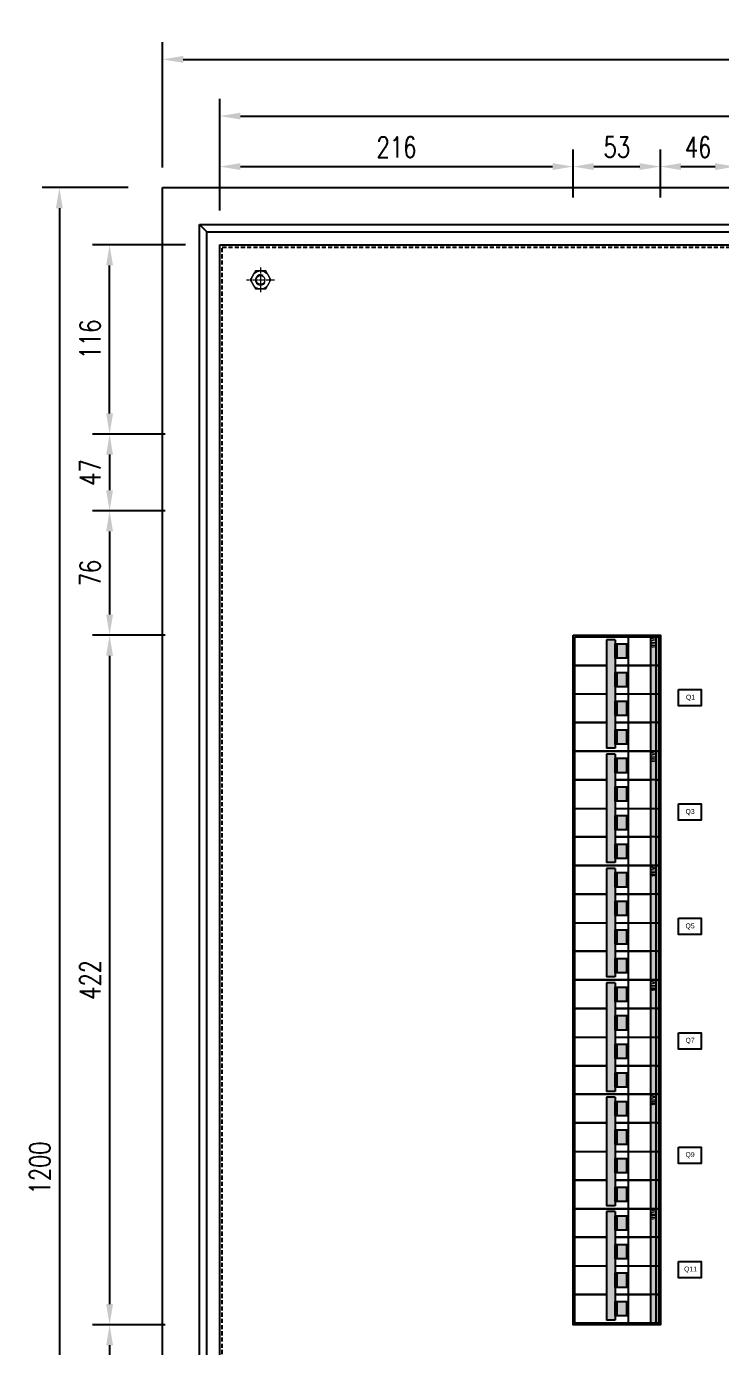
# Model space of a CAD drawing. Header units: millimetres. Extents: x 2153 to 5658, y -781 to 1156.
# Drawn here: x 4202 to 4627, y 348 to 1156 of the extents above; entities that cross this region are included whole.
import ezdxf

# ---------------------------------------------------------------- set-up
doc = ezdxf.new("R2010")
doc.units = ezdxf.units.MM
doc.linetypes.add('CENTER', pattern=[2, 1.25, -0.25, 0.25, -0.25])
doc.linetypes.add('HIDDEN', pattern=[9.525, 6.35, -3.175])
for name, color, linetype in [('40GENE-009-FRAME.TEXT2', 2, 'Continuous'), ('40GENE-102-DIMENSION', 40, 'Continuous'), ('40GENE-106-TEXT', 7, 'Continuous'), ('40GENE-107-SUB.TITLE', 4, 'Continuous'), ('47ELEC-102-PROYEC', 1, 'HIDDEN'), ('47ELEC-106-SIMB-F', 2, 'Continuous'), ('47ELEC-205-EQUIP', 5, 'Continuous')]:
    doc.layers.add(name, color=color, linetype=linetype)
doc.styles.add('ROMANS', font='romans.shx', dxfattribs={"width": 0.75})
doc.styles.get("Standard").update_dxf_attribs({"font": 'arial.ttf'})
doc.dimstyles.new('SNC-LAVALIN', dxfattribs={"dimscale": 0, "dimtxt": 2.5, "dimasz": 2.5, "dimexe": 1.5, "dimexo": 1, "dimgap": 1.25, "dimtad": 1, "dimdec": 0, "dimzin": 1, "dimdsep": 46, "dimtxsty": 'ROMANS', "dimcen": 0.09, "dimclrd": 256, "dimclre": 256, "dimclrt": 7, "dimadec": 0, "dimazin": 0, "dimtfac": 1, "dimtdec": 0, "dimtix": 1, "dimtmove": 2, "dimatfit": 3, "dimfxl": 1, "dimtfill": 1, "dimtolj": 1, "dimarcsym": 0})

# ---------------------------------------------------------------- blocks, each defined once
blk = doc.blocks.new('*D30')
at = {"layer": '40GENE-102-DIMENSION', "lineweight": -2, "transparency": 16777216}
for p, q in [((4285.05, 1069.56), (4285.05, 1146.24)), ((5085.05, 1069.56), (5085.05, 1146.24)), ((4297.65, 1135.74), (5072.45, 1135.74))]:
    blk.add_line(p, q, dxfattribs=at)
at = {"layer": '40GENE-102-DIMENSION', "transparency": 16777216}
for points in [[(4297.65, 1137.84), (4297.65, 1133.64), (4285.05, 1135.74)], [(5072.45, 1137.84), (5072.45, 1133.64), (5085.05, 1135.74)]]:
    blk.add_solid(points, dxfattribs=at)
at = {"layer": '40GENE-102-DIMENSION', "color": 0, "transparency": 16777216, "insert": (4685.05, 1147.64), "char_height": 12.6, "attachment_point": 5, "style": 'ROMANS', "bg_fill": 3, "box_fill_scale": 1.1, "bg_fill_color": 256, "bg_fill_true_color": 13158600, "bg_fill_transparency": 0}
blk.add_mtext('\\A1;800', dxfattribs=at)
blk = doc.blocks.new('*D31')
at = {"layer": '40GENE-102-DIMENSION', "lineweight": -2, "transparency": 16777216}
for p, q in [((4320.05, 1043.26), (4320.05, 1111.53)), ((5050.05, 1043.26), (5050.05, 1111.53)), ((4332.65, 1101.03), (5037.45, 1101.03))]:
    blk.add_line(p, q, dxfattribs=at)
at = {"layer": '40GENE-102-DIMENSION', "transparency": 16777216}
for points in [[(4332.65, 1103.13), (4332.65, 1098.93), (4320.05, 1101.03)], [(5037.45, 1103.13), (5037.45, 1098.93), (5050.05, 1101.03)]]:
    blk.add_solid(points, dxfattribs=at)
at = {"layer": '40GENE-102-DIMENSION', "color": 0, "transparency": 16777216, "insert": (4685.05, 1112.93), "char_height": 12.6, "attachment_point": 5, "style": 'ROMANS', "bg_fill": 3, "box_fill_scale": 1.1, "bg_fill_color": 256, "bg_fill_true_color": 13158600, "bg_fill_transparency": 0}
blk.add_mtext('\\A1;730', dxfattribs=at)
blk = doc.blocks.new('*D32')
at = {"layer": '40GENE-102-DIMENSION', "lineweight": -2, "transparency": 16777216}
for p, q in [((4320.05, 1043.26), (4320.05, 1080.61)), ((4536.46, 1051.26), (4536.46, 1080.61)), ((4332.65, 1070.11), (4523.86, 1070.11))]:
    blk.add_line(p, q, dxfattribs=at)
at = {"layer": '40GENE-102-DIMENSION', "transparency": 16777216}
for points in [[(4332.65, 1072.21), (4332.65, 1068.01), (4320.05, 1070.11)], [(4523.86, 1072.21), (4523.86, 1068.01), (4536.46, 1070.11)]]:
    blk.add_solid(points, dxfattribs=at)
at = {"layer": '40GENE-102-DIMENSION', "color": 0, "transparency": 16777216, "insert": (4428.25, 1082.01), "char_height": 12.6, "attachment_point": 5, "style": 'ROMANS', "bg_fill": 3, "box_fill_scale": 1.1, "bg_fill_color": 256, "bg_fill_true_color": 13158600, "bg_fill_transparency": 0}
blk.add_mtext('\\A1;216', dxfattribs=at)
blk = doc.blocks.new('*D35')
at = {"layer": '40GENE-102-DIMENSION', "lineweight": -2, "transparency": 16777216}
for p, q in [((4264.05, 1057.26), (4211.31, 1057.26)), ((4221.81, 1044.66), (4221.81, -130.14)), ((4264.05, -142.74), (4211.31, -142.74))]:
    blk.add_line(p, q, dxfattribs=at)
at = {"layer": '40GENE-102-DIMENSION', "transparency": 16777216}
for points in [[(4219.71, 1044.66), (4223.91, 1044.66), (4221.81, 1057.26)], [(4219.71, -130.14), (4223.91, -130.14), (4221.81, -142.74)]]:
    blk.add_solid(points, dxfattribs=at)
at = {"layer": '40GENE-102-DIMENSION', "color": 0, "transparency": 16777216, "insert": (4209.91, 457.26), "char_height": 12.6, "attachment_point": 5, "rotation": 90, "style": 'ROMANS', "bg_fill": 3, "box_fill_scale": 1.1, "bg_fill_color": 256, "bg_fill_true_color": 13158600, "bg_fill_transparency": 0}
blk.add_mtext('\\A1;1200', dxfattribs=at)
blk = doc.blocks.new('*D36')
at = {"layer": '40GENE-102-DIMENSION', "lineweight": -2, "transparency": 16777216}
for p, q in [((4299.05, 1022.26), (4242.08, 1022.26)), ((4252.58, 919.02), (4252.58, 1009.66)), ((4286.55, 906.42), (4242.08, 906.42))]:
    blk.add_line(p, q, dxfattribs=at)
at = {"layer": '40GENE-102-DIMENSION', "transparency": 16777216}
for points in [[(4250.48, 1009.66), (4254.68, 1009.66), (4252.58, 1022.26)], [(4250.48, 919.02), (4254.68, 919.02), (4252.58, 906.42)]]:
    blk.add_solid(points, dxfattribs=at)
at = {"layer": '40GENE-102-DIMENSION', "color": 0, "transparency": 16777216, "insert": (4240.68, 964.34), "char_height": 12.6, "attachment_point": 5, "rotation": 90, "style": 'ROMANS', "bg_fill": 3, "box_fill_scale": 1.1, "bg_fill_color": 256, "bg_fill_true_color": 13158600, "bg_fill_transparency": 0}
blk.add_mtext('\\A1;116', dxfattribs=at)
blk = doc.blocks.new('*D37')
at = {"layer": '40GENE-102-DIMENSION', "lineweight": -2, "transparency": 16777216}
for p, q in [((4286.55, 906.42), (4242.08, 906.42)), ((4252.58, 893.82), (4252.58, 872.02)), ((4286.55, 859.42), (4242.08, 859.42))]:
    blk.add_line(p, q, dxfattribs=at)
at = {"layer": '40GENE-102-DIMENSION', "transparency": 16777216}
for points in [[(4250.48, 893.82), (4254.68, 893.82), (4252.58, 906.42)], [(4250.48, 872.02), (4254.68, 872.02), (4252.58, 859.42)]]:
    blk.add_solid(points, dxfattribs=at)
at = {"layer": '40GENE-102-DIMENSION', "color": 0, "transparency": 16777216, "insert": (4240.68, 882.92), "char_height": 12.6, "attachment_point": 5, "rotation": 90, "style": 'ROMANS', "bg_fill": 3, "box_fill_scale": 1.1, "bg_fill_color": 256, "bg_fill_true_color": 13158600, "bg_fill_transparency": 0}
blk.add_mtext('\\A1;47', dxfattribs=at)
blk = doc.blocks.new('*D38')
at = {"layer": '40GENE-102-DIMENSION', "lineweight": -2, "transparency": 16777216}
for p, q in [((4286.55, 859.42), (4242.08, 859.42)), ((4252.58, 846.82), (4252.58, 795.93)), ((4286.55, 783.33), (4242.08, 783.33))]:
    blk.add_line(p, q, dxfattribs=at)
at = {"layer": '40GENE-102-DIMENSION', "transparency": 16777216}
for points in [[(4250.48, 846.82), (4254.68, 846.82), (4252.58, 859.42)], [(4250.48, 795.93), (4254.68, 795.93), (4252.58, 783.33)]]:
    blk.add_solid(points, dxfattribs=at)
at = {"layer": '40GENE-102-DIMENSION', "color": 0, "transparency": 16777216, "insert": (4240.68, 821.37), "char_height": 12.6, "attachment_point": 5, "rotation": 90, "style": 'ROMANS', "bg_fill": 3, "box_fill_scale": 1.1, "bg_fill_color": 256, "bg_fill_true_color": 13158600, "bg_fill_transparency": 0}
blk.add_mtext('\\A1;76', dxfattribs=at)
blk = doc.blocks.new('*D39')
at = {"layer": '40GENE-102-DIMENSION', "lineweight": -2, "transparency": 16777216}
for p, q in [((4286.55, 783.33), (4242.08, 783.33)), ((4252.58, 770.73), (4252.58, 373.93)), ((4286.55, 361.33), (4242.08, 361.33))]:
    blk.add_line(p, q, dxfattribs=at)
at = {"layer": '40GENE-102-DIMENSION', "transparency": 16777216}
for points in [[(4250.48, 770.73), (4254.68, 770.73), (4252.58, 783.33)], [(4250.48, 373.93), (4254.68, 373.93), (4252.58, 361.33)]]:
    blk.add_solid(points, dxfattribs=at)
at = {"layer": '40GENE-102-DIMENSION', "color": 0, "transparency": 16777216, "insert": (4240.68, 572.33), "char_height": 12.6, "attachment_point": 5, "rotation": 90, "style": 'ROMANS', "bg_fill": 3, "box_fill_scale": 1.1, "bg_fill_color": 256, "bg_fill_true_color": 13158600, "bg_fill_transparency": 0}
blk.add_mtext('\\A1;422', dxfattribs=at)
blk = doc.blocks.new('*D40')
at = {"layer": '40GENE-102-DIMENSION', "lineweight": -2, "transparency": 16777216}
for p, q in [((4286.55, 361.33), (4242.08, 361.33)), ((4252.58, 348.73), (4252.58, -107.64)), ((4286.55, -120.24), (4242.08, -120.24))]:
    blk.add_line(p, q, dxfattribs=at)
at = {"layer": '40GENE-102-DIMENSION', "transparency": 16777216}
for points in [[(4250.48, 348.73), (4254.68, 348.73), (4252.58, 361.33)], [(4250.48, -107.64), (4254.68, -107.64), (4252.58, -120.24)]]:
    blk.add_solid(points, dxfattribs=at)
at = {"layer": '40GENE-102-DIMENSION', "color": 0, "transparency": 16777216, "insert": (4240.68, 120.54), "char_height": 12.6, "attachment_point": 5, "rotation": 90, "style": 'ROMANS', "bg_fill": 3, "box_fill_scale": 1.1, "bg_fill_color": 256, "bg_fill_true_color": 13158600, "bg_fill_transparency": 0}
blk.add_mtext('\\A1;482', dxfattribs=at)
blk = doc.blocks.new('nut 1-4')
at = {"color": 7, "linetype": 'CENTER', "lineweight": 5}
for p, q in [((-8.66, 0), (8.66, 0)), ((0, 7.5), (0, -7.5))]:
    blk.add_line(p, q, dxfattribs=at)
at = {"color": 7, "lineweight": 5}
blk.add_lwpolyline([(-3.18, 5.5), (-6.35, 0), (-3.18, -5.5), (3.18, -5.5), (6.35, 0), (3.18, 5.5)], close=True, dxfattribs=at)
for radius in [5.5, 2.68]:
    blk.add_circle((0, 0), radius, dxfattribs=at)
blk.add_arc((0, 0), 3.18, 60.61006, 330.61006, dxfattribs=at)
blk = doc.blocks.new('*D70')
at = {"layer": '40GENE-102-DIMENSION', "lineweight": -2, "transparency": 16777216}
for p, q in [((4536.46, 1051.26), (4536.46, 1080.61)), ((4589.82, 1051.26), (4589.82, 1080.61)), ((4549.06, 1070.11), (4577.22, 1070.11))]:
    blk.add_line(p, q, dxfattribs=at)
at = {"layer": '40GENE-102-DIMENSION', "transparency": 16777216}
for points in [[(4549.06, 1072.21), (4549.06, 1068.01), (4536.46, 1070.11)], [(4577.22, 1072.21), (4577.22, 1068.01), (4589.82, 1070.11)]]:
    blk.add_solid(points, dxfattribs=at)
at = {"layer": '40GENE-102-DIMENSION', "color": 0, "transparency": 16777216, "insert": (4563.14, 1082.01), "char_height": 12.6, "attachment_point": 5, "style": 'ROMANS', "bg_fill": 3, "box_fill_scale": 1.1, "bg_fill_color": 256, "bg_fill_true_color": 13158600, "bg_fill_transparency": 0}
blk.add_mtext('\\A1;53', dxfattribs=at)
blk = doc.blocks.new('*D71')
at = {"layer": '40GENE-102-DIMENSION', "lineweight": -2, "transparency": 16777216}
for p, q in [((4589.82, 1051.26), (4589.82, 1080.61)), ((4635.93, 1051.71), (4635.93, 1080.61)), ((4602.42, 1070.11), (4623.33, 1070.11))]:
    blk.add_line(p, q, dxfattribs=at)
at = {"layer": '40GENE-102-DIMENSION', "transparency": 16777216}
for points in [[(4602.42, 1072.21), (4602.42, 1068.01), (4589.82, 1070.11)], [(4623.33, 1072.21), (4623.33, 1068.01), (4635.93, 1070.11)]]:
    blk.add_solid(points, dxfattribs=at)
at = {"layer": '40GENE-102-DIMENSION', "color": 0, "transparency": 16777216, "insert": (4612.88, 1082.01), "char_height": 12.6, "attachment_point": 5, "style": 'ROMANS', "bg_fill": 3, "box_fill_scale": 1.1, "bg_fill_color": 256, "bg_fill_true_color": 13158600, "bg_fill_transparency": 0}
blk.add_mtext('\\A1;46', dxfattribs=at)
blk = doc.blocks.new('ABB')
at = {"layer": '40GENE-106-TEXT'}
h = blk.add_hatch(color=255, dxfattribs=at)
h.paths.add_polyline_path([(3, 2.1), (2.4, 4), (1.9, 4), (1.9, 2.1)])
h.paths.add_polyline_path([(3, 1.9), (1.9, 1.9), (1.9, 0.9), (2.3, 0.9), (2.5, 0), (3.6, 0)])
h.paths.add_polyline_path([(1.7, 1.9), (0.6, 1.9), (0, 0), (1.1, 0), (1.3, 0.9), (1.7, 0.9)])
h.paths.add_polyline_path([(1.7, 4), (1.2, 4), (0.6, 2.1), (1.7, 2.1)])
h.paths.add_polyline_path([(5.1, 4), (4, 4), (4, 2.1), (5.1, 2.1)])
edge = h.paths.add_edge_path()
edge.add_line((5.3, 2.1), (6.3, 2.1))
edge.add_ellipse((5.6, 1.2), major_axis=(0.82, 0.82), ratio=1, start_angle=9.2491, end_angle=28.6784)
edge.add_ellipse((5.6, 3.1), major_axis=(-0.631, 0.631), ratio=1, start_angle=155.2348, end_angle=313.9359)
edge.add_line((5.6, 4), (5.3, 4))
edge.add_line((5.3, 4), (5.3, 2.1))
edge = h.paths.add_edge_path()
edge.add_line((5.3, 0), (5.6, 0))
edge.add_ellipse((5.6, 1.2), major_axis=(-0.82, 0.82), ratio=1, start_angle=136.6801, end_angle=264.7229)
edge.add_line((6.5, 1.9), (5.3, 1.9))
edge.add_line((5.3, 1.9), (5.3, 0))
h.paths.add_polyline_path([(5.1, 1.9), (4, 1.9), (4, 0), (5.1, 0)])
h.paths.add_polyline_path([(8.1, 4), (7, 4), (7, 2.1), (8.1, 2.1)])
edge = h.paths.add_edge_path()
edge.add_line((8.3, 2.1), (9.2, 2.1))
edge.add_ellipse((8.6, 1.2), major_axis=(0.82, 0.82), ratio=1, start_angle=9.2491, end_angle=28.6784)
edge.add_ellipse((8.6, 3.1), major_axis=(-0.631, 0.631), ratio=1, start_angle=155.2348, end_angle=313.9359)
edge.add_line((8.6, 4), (8.3, 4))
edge.add_line((8.3, 4), (8.3, 2.1))
h.paths.add_polyline_path([(7, 0), (8.1, 0), (8.1, 1.9), (7, 1.9)])
edge = h.paths.add_edge_path()
edge.add_line((8.3, 0), (8.6, 0))
edge.add_ellipse((8.6, 1.2), major_axis=(-0.82, 0.82), ratio=1, start_angle=136.6801, end_angle=264.7229)
edge.add_line((9.5, 1.9), (8.3, 1.9))
edge.add_line((8.3, 1.9), (8.3, 0))

msp = doc.modelspace()

# ---------------------------------------------------------------- hatches: boundary and pattern name
at = {"layer": '47ELEC-106-SIMB-F'}
h = msp.add_hatch(color=7, dxfattribs=at)
h.dxf.hatch_style = 1
h.paths.add_polyline_path([(4569.11, 769.17), (4569.11, 777.99), (4563.24, 777.99), (4563.24, 769.17)])
h.paths.add_polyline_path([(4569.11, 751.67), (4569.11, 760.49), (4563.24, 760.49), (4563.24, 751.67)])
h.paths.add_polyline_path([(4569.11, 734.17), (4569.11, 742.99), (4563.24, 742.99), (4563.24, 734.17)])
h.paths.add_polyline_path([(4569.11, 716.67), (4569.11, 725.49), (4563.24, 725.49), (4563.24, 716.67)])
h.paths.add_polyline_path([(4562.2, 714.12), (4562.2, 747.33), (4556.75, 747.33), (4556.75, 714.12)])
h.paths.add_polyline_path([(4562.2, 747.33), (4562.2, 780.53), (4556.75, 780.53), (4556.75, 747.33)])
h = msp.add_hatch(color=12, dxfattribs=at)
h.dxf.hatch_style = 1
h.paths.add_polyline_path([(4587.32, 782.33), (4583.9, 782.33), (4583.9, 764.83), (4587.32, 764.83)])
h = msp.add_hatch(color=12, dxfattribs=at)
h.dxf.hatch_style = 1
h.paths.add_polyline_path([(4587.32, 764.83), (4583.9, 764.83), (4583.9, 747.33), (4587.32, 747.33)])
h = msp.add_hatch(color=12, dxfattribs=at)
h.dxf.hatch_style = 1
h.paths.add_polyline_path([(4587.32, 747.33), (4583.9, 747.33), (4583.9, 729.83), (4587.32, 729.83)])
h = msp.add_hatch(color=12, dxfattribs=at)
h.dxf.hatch_style = 1
h.paths.add_polyline_path([(4587.32, 729.83), (4583.9, 729.83), (4583.9, 712.33), (4587.32, 712.33)])
h = msp.add_hatch(color=12, dxfattribs=at)
h.dxf.hatch_style = 1
h.paths.add_polyline_path([(4587.32, 712.33), (4583.9, 712.33), (4583.9, 694.83), (4587.32, 694.83)])
h = msp.add_hatch(color=7, dxfattribs=at)
h.dxf.hatch_style = 1
h.paths.add_polyline_path([(4569.11, 699.17), (4569.11, 707.99), (4563.24, 707.99), (4563.24, 699.17)])
h.paths.add_polyline_path([(4569.11, 681.67), (4569.11, 690.49), (4563.24, 690.49), (4563.24, 681.67)])
h.paths.add_polyline_path([(4569.11, 664.17), (4569.11, 672.99), (4563.24, 672.99), (4563.24, 664.17)])
h.paths.add_polyline_path([(4569.11, 646.67), (4569.11, 655.49), (4563.24, 655.49), (4563.24, 646.67)])
h.paths.add_polyline_path([(4562.2, 644.12), (4562.2, 677.33), (4556.75, 677.33), (4556.75, 644.12)])
h.paths.add_polyline_path([(4562.2, 677.33), (4562.2, 710.53), (4556.75, 710.53), (4556.75, 677.33)])
h = msp.add_hatch(color=12, dxfattribs=at)
h.dxf.hatch_style = 1
h.paths.add_polyline_path([(4587.32, 694.83), (4583.9, 694.83), (4583.9, 677.33), (4587.32, 677.33)])
h = msp.add_hatch(color=12, dxfattribs=at)
h.dxf.hatch_style = 1
h.paths.add_polyline_path([(4587.32, 677.33), (4583.9, 677.33), (4583.9, 659.83), (4587.32, 659.83)])
h = msp.add_hatch(color=12, dxfattribs=at)
h.dxf.hatch_style = 1
h.paths.add_polyline_path([(4587.32, 659.83), (4583.9, 659.83), (4583.9, 642.33), (4587.32, 642.33)])
h = msp.add_hatch(color=7, dxfattribs=at)
h.dxf.hatch_style = 1
h.paths.add_polyline_path([(4569.11, 629.17), (4569.11, 637.99), (4563.24, 637.99), (4563.24, 629.17)])
h.paths.add_polyline_path([(4569.11, 611.67), (4569.11, 620.49), (4563.24, 620.49), (4563.24, 611.67)])
h.paths.add_polyline_path([(4569.11, 594.17), (4569.11, 602.99), (4563.24, 602.99), (4563.24, 594.17)])
h.paths.add_polyline_path([(4569.11, 576.67), (4569.11, 585.49), (4563.24, 585.49), (4563.24, 576.67)])
h.paths.add_polyline_path([(4562.2, 574.12), (4562.2, 607.33), (4556.75, 607.33), (4556.75, 574.12)])
h.paths.add_polyline_path([(4562.2, 607.33), (4562.2, 640.53), (4556.75, 640.53), (4556.75, 607.33)])
h = msp.add_hatch(color=12, dxfattribs=at)
h.dxf.hatch_style = 1
h.paths.add_polyline_path([(4587.32, 642.33), (4583.9, 642.33), (4583.9, 624.83), (4587.32, 624.83)])
h = msp.add_hatch(color=12, dxfattribs=at)
h.dxf.hatch_style = 1
h.paths.add_polyline_path([(4587.32, 624.83), (4583.9, 624.83), (4583.9, 607.33), (4587.32, 607.33)])
h = msp.add_hatch(color=12, dxfattribs=at)
h.dxf.hatch_style = 1
h.paths.add_polyline_path([(4587.32, 607.33), (4583.9, 607.33), (4583.9, 589.83), (4587.32, 589.83)])
h = msp.add_hatch(color=12, dxfattribs=at)
h.dxf.hatch_style = 1
h.paths.add_polyline_path([(4587.32, 589.83), (4583.9, 589.83), (4583.9, 572.33), (4587.32, 572.33)])
h = msp.add_hatch(color=7, dxfattribs=at)
h.dxf.hatch_style = 1
h.paths.add_polyline_path([(4569.11, 559.17), (4569.11, 567.99), (4563.24, 567.99), (4563.24, 559.17)])
h.paths.add_polyline_path([(4569.11, 541.67), (4569.11, 550.49), (4563.24, 550.49), (4563.24, 541.67)])
h.paths.add_polyline_path([(4569.11, 524.17), (4569.11, 532.99), (4563.24, 532.99), (4563.24, 524.17)])
h.paths.add_polyline_path([(4569.11, 506.67), (4569.11, 515.49), (4563.24, 515.49), (4563.24, 506.67)])
h.paths.add_polyline_path([(4562.2, 504.12), (4562.2, 537.33), (4556.75, 537.33), (4556.75, 504.12)])
h.paths.add_polyline_path([(4562.2, 537.33), (4562.2, 570.53), (4556.75, 570.53), (4556.75, 537.33)])
h = msp.add_hatch(color=12, dxfattribs=at)
h.dxf.hatch_style = 1
h.paths.add_polyline_path([(4587.32, 572.33), (4583.9, 572.33), (4583.9, 554.83), (4587.32, 554.83)])
h = msp.add_hatch(color=12, dxfattribs=at)
h.dxf.hatch_style = 1
h.paths.add_polyline_path([(4587.32, 554.83), (4583.9, 554.83), (4583.9, 537.33), (4587.32, 537.33)])
h = msp.add_hatch(color=12, dxfattribs=at)
h.dxf.hatch_style = 1
h.paths.add_polyline_path([(4587.32, 537.33), (4583.9, 537.33), (4583.9, 519.83), (4587.32, 519.83)])
h = msp.add_hatch(color=12, dxfattribs=at)
h.dxf.hatch_style = 1
h.paths.add_polyline_path([(4587.32, 519.83), (4583.9, 519.83), (4583.9, 502.33), (4587.32, 502.33)])
h = msp.add_hatch(color=12, dxfattribs=at)
h.dxf.hatch_style = 1
h.paths.add_polyline_path([(4587.32, 502.33), (4583.9, 502.33), (4583.9, 484.83), (4587.32, 484.83)])
h = msp.add_hatch(color=7, dxfattribs=at)
h.dxf.hatch_style = 1
h.paths.add_polyline_path([(4569.11, 489.17), (4569.11, 497.99), (4563.24, 497.99), (4563.24, 489.17)])
h.paths.add_polyline_path([(4569.11, 471.67), (4569.11, 480.49), (4563.24, 480.49), (4563.24, 471.67)])
h.paths.add_polyline_path([(4569.11, 454.17), (4569.11, 462.99), (4563.24, 462.99), (4563.24, 454.17)])
h.paths.add_polyline_path([(4569.11, 436.67), (4569.11, 445.49), (4563.24, 445.49), (4563.24, 436.67)])
h.paths.add_polyline_path([(4562.2, 434.12), (4562.2, 467.33), (4556.75, 467.33), (4556.75, 434.12)])
h.paths.add_polyline_path([(4562.2, 467.33), (4562.2, 500.53), (4556.75, 500.53), (4556.75, 467.33)])
h = msp.add_hatch(color=12, dxfattribs=at)
h.dxf.hatch_style = 1
h.paths.add_polyline_path([(4587.32, 484.83), (4583.9, 484.83), (4583.9, 467.33), (4587.32, 467.33)])
h = msp.add_hatch(color=12, dxfattribs=at)
h.dxf.hatch_style = 1
h.paths.add_polyline_path([(4587.32, 467.33), (4583.9, 467.33), (4583.9, 449.83), (4587.32, 449.83)])
h = msp.add_hatch(color=12, dxfattribs=at)
h.dxf.hatch_style = 1
h.paths.add_polyline_path([(4587.32, 449.83), (4583.9, 449.83), (4583.9, 432.33), (4587.32, 432.33)])
h = msp.add_hatch(color=7, dxfattribs=at)
h.dxf.hatch_style = 1
h.paths.add_polyline_path([(4569.11, 419.17), (4569.11, 427.99), (4563.24, 427.99), (4563.24, 419.17)])
h.paths.add_polyline_path([(4569.11, 401.67), (4569.11, 410.49), (4563.24, 410.49), (4563.24, 401.67)])
h.paths.add_polyline_path([(4569.11, 384.17), (4569.11, 392.99), (4563.24, 392.99), (4563.24, 384.17)])
h.paths.add_polyline_path([(4569.11, 366.67), (4569.11, 375.49), (4563.24, 375.49), (4563.24, 366.67)])
h.paths.add_polyline_path([(4562.2, 364.12), (4562.2, 397.33), (4556.75, 397.33), (4556.75, 364.12)])
h.paths.add_polyline_path([(4562.2, 397.33), (4562.2, 430.53), (4556.75, 430.53), (4556.75, 397.33)])
h = msp.add_hatch(color=12, dxfattribs=at)
h.dxf.hatch_style = 1
h.paths.add_polyline_path([(4587.32, 432.33), (4583.9, 432.33), (4583.9, 414.83), (4587.32, 414.83)])
h = msp.add_hatch(color=12, dxfattribs=at)
h.dxf.hatch_style = 1
h.paths.add_polyline_path([(4587.32, 414.83), (4583.9, 414.83), (4583.9, 397.33), (4587.32, 397.33)])
h = msp.add_hatch(color=12, dxfattribs=at)
h.dxf.hatch_style = 1
h.paths.add_polyline_path([(4587.32, 397.33), (4583.9, 397.33), (4583.9, 379.83), (4587.32, 379.83)])
h = msp.add_hatch(color=12, dxfattribs=at)
h.dxf.hatch_style = 1
h.paths.add_polyline_path([(4587.32, 379.83), (4583.9, 379.83), (4583.9, 362.33), (4587.32, 362.33)])

# ---------------------------------------------------------------- linework, layer by layer
at = {"color": 3}
msp.add_line((4589.82, 362.33), (4536.46, 362.33), dxfattribs=at)
at = {"layer": '47ELEC-102-PROYEC', "linetype": 'Continuous', "ltscale": 3}
msp.add_lwpolyline([(4536.46, 783.33), (4589.82, 783.33), (4589.82, 361.33), (4536.46, 361.33)], close=True, dxfattribs=at)
at = {"layer": '47ELEC-106-SIMB-F', "color": 7}
for p, q in [((4537.46, 764.83), (4537.46, 782.33)), ((4562.2, 780.53), (4556.75, 780.53)), ((4556.75, 780.53), (4556.75, 714.12)), ((4562.2, 780.53), (4562.2, 714.12)), ((4563.24, 777.99), (4563.24, 769.17)), ((4569.11, 777.99), (4569.11, 769.17)), ((4570.14, 782.33), (4570.14, 764.83)), ((4588.82, 764.83), (4588.82, 782.33)), ((4556.75, 764.83), (4536.46, 764.83)), ((4536.46, 764.83), (4556.75, 764.83)), ((4537.46, 747.33), (4537.46, 764.83)), ((4589.82, 764.83), (4562.2, 764.83)), ((4562.2, 764.83), (4583.9, 764.83)), ((4563.24, 760.49), (4563.24, 751.67)), ((4569.11, 760.49), (4569.11, 751.67)), ((4570.14, 764.83), (4570.14, 747.33)), ((4587.32, 764.83), (4589.82, 764.83)), ((4588.82, 747.33), (4588.82, 764.83)), ((4536.46, 747.33), (4556.75, 747.33)), ((4537.46, 729.83), (4537.46, 747.33)), ((4562.2, 747.33), (4589.82, 747.33)), ((4570.14, 747.33), (4570.14, 729.83)), ((4588.82, 729.83), (4588.82, 747.33)), ((4563.24, 742.99), (4563.24, 734.17)), ((4569.11, 742.99), (4569.11, 734.17)), ((4556.75, 729.83), (4536.46, 729.83)), ((4536.46, 729.83), (4556.75, 729.83)), ((4537.46, 712.33), (4537.46, 729.83)), ((4589.82, 729.83), (4562.2, 729.83)), ((4562.2, 729.83), (4583.9, 729.83)), ((4570.14, 729.83), (4570.14, 712.33)), ((4587.32, 729.83), (4589.82, 729.83)), ((4588.82, 712.33), (4588.82, 729.83)), ((4563.24, 725.49), (4563.24, 716.67)), ((4569.11, 725.49), (4569.11, 716.67)), ((4536.46, 712.33), (4589.82, 712.33)), ((4589.82, 712.33), (4536.46, 712.33)), ((4537.46, 694.83), (4537.46, 712.33)), ((4562.2, 714.12), (4556.75, 714.12)), ((4570.14, 712.33), (4570.14, 694.83)), ((4588.82, 694.83), (4588.82, 712.33)), ((4562.2, 710.53), (4556.75, 710.53)), ((4556.75, 710.53), (4556.75, 644.12)), ((4562.2, 710.53), (4562.2, 644.12)), ((4563.24, 707.99), (4563.24, 699.17)), ((4569.11, 707.99), (4569.11, 699.17)), ((4556.75, 694.83), (4536.46, 694.83)), ((4536.46, 694.83), (4556.75, 694.83)), ((4537.46, 677.33), (4537.46, 694.83)), ((4589.82, 694.83), (4562.2, 694.83)), ((4562.2, 694.83), (4583.9, 694.83)), ((4563.24, 690.49), (4563.24, 681.67)), ((4569.11, 690.49), (4569.11, 681.67)), ((4570.14, 694.83), (4570.14, 677.33)), ((4587.32, 694.83), (4589.82, 694.83)), ((4588.82, 677.33), (4588.82, 694.83)), ((4536.46, 677.33), (4556.75, 677.33)), ((4537.46, 659.83), (4537.46, 677.33)), ((4562.2, 677.33), (4589.82, 677.33)), ((4563.24, 672.99), (4563.24, 664.17)), ((4569.11, 672.99), (4569.11, 664.17)), ((4570.14, 677.33), (4570.14, 659.83)), ((4588.82, 659.83), (4588.82, 677.33)), ((4556.75, 659.83), (4536.46, 659.83)), ((4536.46, 659.83), (4556.75, 659.83)), ((4537.46, 642.33), (4537.46, 659.83)), ((4589.82, 659.83), (4562.2, 659.83)), ((4562.2, 659.83), (4583.9, 659.83)), ((4563.24, 655.49), (4563.24, 646.67)), ((4569.11, 655.49), (4569.11, 646.67)), ((4570.14, 659.83), (4570.14, 642.33)), ((4587.32, 659.83), (4589.82, 659.83)), ((4588.82, 642.33), (4588.82, 659.83)), ((4536.46, 642.33), (4589.82, 642.33)), ((4589.82, 642.33), (4536.46, 642.33)), ((4537.46, 624.83), (4537.46, 642.33)), ((4562.2, 644.12), (4556.75, 644.12)), ((4562.2, 640.53), (4556.75, 640.53)), ((4556.75, 640.53), (4556.75, 574.12)), ((4562.2, 640.53), (4562.2, 574.12)), ((4570.14, 642.33), (4570.14, 624.83)), ((4588.82, 624.83), (4588.82, 642.33)), ((4563.24, 637.99), (4563.24, 629.17)), ((4569.11, 637.99), (4569.11, 629.17)), ((4556.75, 624.83), (4536.46, 624.83)), ((4536.46, 624.83), (4556.75, 624.83)), ((4537.46, 607.33), (4537.46, 624.83)), ((4589.82, 624.83), (4562.2, 624.83)), ((4562.2, 624.83), (4583.9, 624.83)), ((4570.14, 624.83), (4570.14, 607.33)), ((4587.32, 624.83), (4589.82, 624.83)), ((4588.82, 607.33), (4588.82, 624.83)), ((4563.24, 620.49), (4563.24, 611.67)), ((4569.11, 620.49), (4569.11, 611.67)), ((4536.46, 607.33), (4556.75, 607.33)), ((4537.46, 589.83), (4537.46, 607.33)), ((4562.2, 607.33), (4589.82, 607.33)), ((4570.14, 607.33), (4570.14, 589.83)), ((4588.82, 589.83), (4588.82, 607.33)), ((4563.24, 602.99), (4563.24, 594.17)), ((4569.11, 602.99), (4569.11, 594.17)), ((4556.75, 589.83), (4536.46, 589.83)), ((4536.46, 589.83), (4556.75, 589.83)), ((4537.46, 572.33), (4537.46, 589.83)), ((4589.82, 589.83), (4562.2, 589.83)), ((4562.2, 589.83), (4583.9, 589.83)), ((4563.24, 585.49), (4563.24, 576.67)), ((4569.11, 585.49), (4569.11, 576.67)), ((4570.14, 589.83), (4570.14, 572.33)), ((4587.32, 589.83), (4589.82, 589.83)), ((4588.82, 572.33), (4588.82, 589.83)), ((4562.2, 574.12), (4556.75, 574.12)), ((4536.46, 572.33), (4589.82, 572.33)), ((4589.82, 572.33), (4536.46, 572.33)), ((4537.46, 554.83), (4537.46, 572.33)), ((4562.2, 570.53), (4556.75, 570.53)), ((4556.75, 570.53), (4556.75, 504.12)), ((4562.2, 570.53), (4562.2, 504.12)), ((4563.24, 567.99), (4563.24, 559.17)), ((4569.11, 567.99), (4569.11, 559.17)), ((4570.14, 572.33), (4570.14, 554.83)), ((4588.82, 554.83), (4588.82, 572.33)), ((4556.75, 554.83), (4536.46, 554.83)), ((4536.46, 554.83), (4556.75, 554.83)), ((4537.46, 537.33), (4537.46, 554.83)), ((4589.82, 554.83), (4562.2, 554.83)), ((4562.2, 554.83), (4583.9, 554.83)), ((4563.24, 550.49), (4563.24, 541.67)), ((4569.11, 550.49), (4569.11, 541.67)), ((4570.14, 554.83), (4570.14, 537.33)), ((4587.32, 554.83), (4589.82, 554.83)), ((4588.82, 537.33), (4588.82, 554.83)), ((4536.46, 537.33), (4556.75, 537.33)), ((4537.46, 519.83), (4537.46, 537.33)), ((4562.2, 537.33), (4589.82, 537.33)), ((4570.14, 537.33), (4570.14, 519.83)), ((4588.82, 519.83), (4588.82, 537.33)), ((4563.24, 532.99), (4563.24, 524.17)), ((4569.11, 532.99), (4569.11, 524.17)), ((4556.75, 519.83), (4536.46, 519.83)), ((4536.46, 519.83), (4556.75, 519.83)), ((4537.46, 502.33), (4537.46, 519.83)), ((4589.82, 519.83), (4562.2, 519.83)), ((4562.2, 519.83), (4583.9, 519.83)), ((4570.14, 519.83), (4570.14, 502.33)), ((4587.32, 519.83), (4589.82, 519.83)), ((4588.82, 502.33), (4588.82, 519.83)), ((4563.24, 515.49), (4563.24, 506.67)), ((4569.11, 515.49), (4569.11, 506.67)), ((4536.46, 502.33), (4589.82, 502.33)), ((4589.82, 502.33), (4536.46, 502.33)), ((4537.46, 484.83), (4537.46, 502.33)), ((4562.2, 504.12), (4556.75, 504.12)), ((4570.14, 502.33), (4570.14, 484.83)), ((4588.82, 484.83), (4588.82, 502.33)), ((4562.2, 500.53), (4556.75, 500.53)), ((4556.75, 500.53), (4556.75, 434.12)), ((4562.2, 500.53), (4562.2, 434.12)), ((4563.24, 497.99), (4563.24, 489.17)), ((4569.11, 497.99), (4569.11, 489.17)), ((4556.75, 484.83), (4536.46, 484.83)), ((4536.46, 484.83), (4556.75, 484.83)), ((4537.46, 467.33), (4537.46, 484.83)), ((4589.82, 484.83), (4562.2, 484.83)), ((4562.2, 484.83), (4583.9, 484.83)), ((4570.14, 484.83), (4570.14, 467.33)), ((4587.32, 484.83), (4589.82, 484.83)), ((4588.82, 467.33), (4588.82, 484.83)), ((4563.24, 480.49), (4563.24, 471.67)), ((4569.11, 480.49), (4569.11, 471.67)), ((4536.46, 467.33), (4556.75, 467.33)), ((4537.46, 449.83), (4537.46, 467.33)), ((4562.2, 467.33), (4589.82, 467.33)), ((4563.24, 462.99), (4563.24, 454.17)), ((4569.11, 462.99), (4569.11, 454.17)), ((4570.14, 467.33), (4570.14, 449.83)), ((4588.82, 449.83), (4588.82, 467.33)), ((4556.75, 449.83), (4536.46, 449.83)), ((4536.46, 449.83), (4556.75, 449.83)), ((4537.46, 432.33), (4537.46, 449.83)), ((4589.82, 449.83), (4562.2, 449.83)), ((4562.2, 449.83), (4583.9, 449.83)), ((4563.24, 445.49), (4563.24, 436.67)), ((4569.11, 445.49), (4569.11, 436.67)), ((4570.14, 449.83), (4570.14, 432.33)), ((4587.32, 449.83), (4589.82, 449.83)), ((4588.82, 432.33), (4588.82, 449.83)), ((4536.46, 432.33), (4589.82, 432.33)), ((4589.82, 432.33), (4536.46, 432.33)), ((4537.46, 414.83), (4537.46, 432.33)), ((4562.2, 434.12), (4556.75, 434.12)), ((4562.2, 430.53), (4556.75, 430.53)), ((4556.75, 430.53), (4556.75, 364.12)), ((4562.2, 430.53), (4562.2, 364.12)), ((4570.14, 432.33), (4570.14, 414.83)), ((4588.82, 414.83), (4588.82, 432.33)), ((4563.24, 427.99), (4563.24, 419.17)), ((4569.11, 427.99), (4569.11, 419.17)), ((4556.75, 414.83), (4536.46, 414.83)), ((4536.46, 414.83), (4556.75, 414.83)), ((4537.46, 397.33), (4537.46, 414.83)), ((4589.82, 414.83), (4562.2, 414.83)), ((4562.2, 414.83), (4583.9, 414.83)), ((4570.14, 414.83), (4570.14, 397.33)), ((4587.32, 414.83), (4589.82, 414.83)), ((4588.82, 397.33), (4588.82, 414.83)), ((4563.24, 410.49), (4563.24, 401.67)), ((4569.11, 410.49), (4569.11, 401.67)), ((4536.46, 397.33), (4556.75, 397.33)), ((4537.46, 379.83), (4537.46, 397.33)), ((4562.2, 397.33), (4589.82, 397.33)), ((4570.14, 397.33), (4570.14, 379.83)), ((4588.82, 379.83), (4588.82, 397.33)), ((4563.24, 392.99), (4563.24, 384.17)), ((4569.11, 392.99), (4569.11, 384.17)), ((4556.75, 379.83), (4536.46, 379.83)), ((4536.46, 379.83), (4556.75, 379.83)), ((4537.46, 362.33), (4537.46, 379.83)), ((4589.82, 379.83), (4562.2, 379.83)), ((4562.2, 379.83), (4583.9, 379.83)), ((4570.14, 379.83), (4570.14, 362.33)), ((4587.32, 379.83), (4589.82, 379.83)), ((4588.82, 362.33), (4588.82, 379.83)), ((4563.24, 375.49), (4563.24, 366.67)), ((4569.11, 375.49), (4569.11, 366.67)), ((4562.2, 364.12), (4556.75, 364.12)), ((4589.82, 362.33), (4536.46, 362.33))]:
    msp.add_line(p, q, dxfattribs=at)
at = {"layer": '47ELEC-106-SIMB-F', "color": 12}
for p, q in [((4583.9, 764.83), (4583.9, 782.33)), ((4587.32, 764.83), (4587.32, 782.33)), ((4583.9, 747.33), (4583.9, 764.83)), ((4587.32, 747.33), (4587.32, 764.83)), ((4583.9, 729.83), (4583.9, 747.33)), ((4587.32, 729.83), (4587.32, 747.33)), ((4583.9, 712.33), (4583.9, 729.83)), ((4587.32, 712.33), (4587.32, 729.83)), ((4583.9, 694.83), (4583.9, 712.33)), ((4587.32, 694.83), (4587.32, 712.33)), ((4583.9, 677.33), (4583.9, 694.83)), ((4587.32, 677.33), (4587.32, 694.83)), ((4583.9, 659.83), (4583.9, 677.33)), ((4587.32, 659.83), (4587.32, 677.33)), ((4583.9, 642.33), (4583.9, 659.83)), ((4587.32, 642.33), (4587.32, 659.83)), ((4583.9, 624.83), (4583.9, 642.33)), ((4587.32, 624.83), (4587.32, 642.33)), ((4583.9, 607.33), (4583.9, 624.83)), ((4587.32, 607.33), (4587.32, 624.83)), ((4583.9, 589.83), (4583.9, 607.33)), ((4587.32, 589.83), (4587.32, 607.33)), ((4583.9, 572.33), (4583.9, 589.83)), ((4587.32, 572.33), (4587.32, 589.83)), ((4583.9, 554.83), (4583.9, 572.33)), ((4587.32, 554.83), (4587.32, 572.33)), ((4583.9, 537.33), (4583.9, 554.83)), ((4587.32, 537.33), (4587.32, 554.83)), ((4583.9, 519.83), (4583.9, 537.33)), ((4587.32, 519.83), (4587.32, 537.33)), ((4583.9, 502.33), (4583.9, 519.83)), ((4587.32, 502.33), (4587.32, 519.83)), ((4583.9, 484.83), (4583.9, 502.33)), ((4587.32, 484.83), (4587.32, 502.33)), ((4583.9, 467.33), (4583.9, 484.83)), ((4587.32, 467.33), (4587.32, 484.83)), ((4583.9, 449.83), (4583.9, 467.33)), ((4587.32, 449.83), (4587.32, 467.33)), ((4583.9, 432.33), (4583.9, 449.83)), ((4587.32, 432.33), (4587.32, 449.83)), ((4583.9, 414.83), (4583.9, 432.33)), ((4587.32, 414.83), (4587.32, 432.33)), ((4583.9, 397.33), (4583.9, 414.83)), ((4587.32, 397.33), (4587.32, 414.83)), ((4583.9, 379.83), (4583.9, 397.33)), ((4587.32, 379.83), (4587.32, 397.33)), ((4583.9, 362.33), (4583.9, 379.83)), ((4587.32, 362.33), (4587.32, 379.83))]:
    msp.add_line(p, q, dxfattribs=at)
at = {"layer": '47ELEC-106-SIMB-F', "color": 7}
for points in [[(4537.46, 782.33), (4588.82, 782.33), (4588.82, 362.33), (4537.46, 362.33)], [(4570.14, 777.99), (4570.14, 769.17), (4562.2, 769.17), (4562.2, 777.99)], [(4570.14, 760.49), (4570.14, 751.67), (4562.2, 751.67), (4562.2, 760.49)], [(4570.14, 742.99), (4570.14, 734.17), (4562.2, 734.17), (4562.2, 742.99)], [(4570.14, 725.49), (4570.14, 716.67), (4562.2, 716.67), (4562.2, 725.49)], [(4570.14, 707.99), (4570.14, 699.17), (4562.2, 699.17), (4562.2, 707.99)], [(4570.14, 690.49), (4570.14, 681.67), (4562.2, 681.67), (4562.2, 690.49)], [(4570.14, 672.99), (4570.14, 664.17), (4562.2, 664.17), (4562.2, 672.99)], [(4570.14, 655.49), (4570.14, 646.67), (4562.2, 646.67), (4562.2, 655.49)], [(4570.14, 637.99), (4570.14, 629.17), (4562.2, 629.17), (4562.2, 637.99)], [(4570.14, 620.49), (4570.14, 611.67), (4562.2, 611.67), (4562.2, 620.49)], [(4570.14, 602.99), (4570.14, 594.17), (4562.2, 594.17), (4562.2, 602.99)], [(4570.14, 585.49), (4570.14, 576.67), (4562.2, 576.67), (4562.2, 585.49)], [(4570.14, 567.99), (4570.14, 559.17), (4562.2, 559.17), (4562.2, 567.99)], [(4570.14, 550.49), (4570.14, 541.67), (4562.2, 541.67), (4562.2, 550.49)], [(4570.14, 532.99), (4570.14, 524.17), (4562.2, 524.17), (4562.2, 532.99)], [(4570.14, 515.49), (4570.14, 506.67), (4562.2, 506.67), (4562.2, 515.49)], [(4570.14, 497.99), (4570.14, 489.17), (4562.2, 489.17), (4562.2, 497.99)], [(4570.14, 480.49), (4570.14, 471.67), (4562.2, 471.67), (4562.2, 480.49)], [(4570.14, 462.99), (4570.14, 454.17), (4562.2, 454.17), (4562.2, 462.99)], [(4570.14, 445.49), (4570.14, 436.67), (4562.2, 436.67), (4562.2, 445.49)], [(4570.14, 427.99), (4570.14, 419.17), (4562.2, 419.17), (4562.2, 427.99)], [(4570.14, 410.49), (4570.14, 401.67), (4562.2, 401.67), (4562.2, 410.49)], [(4570.14, 392.99), (4570.14, 384.17), (4562.2, 384.17), (4562.2, 392.99)], [(4570.14, 375.49), (4570.14, 366.67), (4562.2, 366.67), (4562.2, 375.49)]]:
    msp.add_lwpolyline(points, close=True, dxfattribs=at)
at = {"layer": '47ELEC-205-EQUIP'}
msp.add_line((4307.55, 1034.76), (4312.05, 1030.26), dxfattribs=at)
for points in [[(4285.05, 1057.26), (5085.05, 1057.26), (5085.05, -142.74), (4285.05, -142.74)], [(4307.55, 1034.76), (5062.55, 1034.76), (5062.55, -120.24), (4307.55, -120.24)], [(4312.05, 1030.26), (5058.05, 1030.26), (5058.05, -115.74), (4312.05, -115.74)], [(4600.87, 750.03), (4614.87, 750.03), (4614.87, 740.03), (4600.87, 740.03)], [(4600.87, 680.03), (4614.87, 680.03), (4614.87, 670.03), (4600.87, 670.03)], [(4600.87, 610.03), (4614.87, 610.03), (4614.87, 600.03), (4600.87, 600.03)], [(4600.87, 540.03), (4614.87, 540.03), (4614.87, 530.03), (4600.87, 530.03)], [(4600.87, 470.03), (4614.87, 470.03), (4614.87, 460.03), (4600.87, 460.03)], [(4600.87, 400.03), (4614.87, 400.03), (4614.87, 390.03), (4600.87, 390.03)]]:
    msp.add_lwpolyline(points, close=True, dxfattribs=at)

# ---------------------------------------------------------------- block references
msp.add_blockref('nut 1-4', (4345.05, 1000.76))
at = {"layer": '40GENE-009-FRAME.TEXT2', "xscale": 0.6400000000000001, "yscale": 0.6400000000000001, "zscale": 0.6400000000000001, "rotation": 270}
for p in [(4584.41, 781.81), (4584.41, 711.81), (4584.41, 641.81), (4584.41, 571.81), (4584.41, 501.81), (4584.41, 431.81)]:
    msp.add_blockref('ABB', p, dxfattribs=at)

# ---------------------------------------------------------------- texts
at = {"layer": '40GENE-107-SUB.TITLE', "char_height": 3, "width": 25, "attachment_point": 1}
for s, insert in [('\\pi10.179;Q1', (4595.32, 746.91)), ('\\pi9.8898;Q3', (4595.32, 676.91)), ('\\pi9.8786;Q5', (4595.32, 606.91)), ('\\pi9.8898;Q7', (4595.32, 536.91)), ('\\pi9.8868;Q9', (4595.32, 466.91)), ('\\pi9.014;Q11', (4595.32, 396.91))]:
    msp.add_mtext(s, dxfattribs=dict(at, insert=insert))

# ---------------------------------------------------------------- next in the draw order: dimensions: what is measured, and where the dimension line sits
at = {"layer": '40GENE-102-DIMENSION', "color": 0}
dim = msp.add_linear_dim(base=(5085.05, 1135.74), p1=(4285.05, 1048.56), p2=(5085.05, 1048.56), dimstyle='SNC-LAVALIN', override={"dimscale": 7.000007, "dimtxt": 1.8, "dimasz": 1.8, "dimexo": 3, "dimgap": 0.8, "dimclrt": 0}, dxfattribs=at)
dim.commit()
dim.dimension.update_dxf_attribs({"geometry": '*D30', "text_midpoint": (4685.05, 1147.64)})

# ---------------------------------------------------------------- next in the draw order: dimensions: what is measured, and where the dimension line sits
dim = msp.add_linear_dim(base=(5050.05, 1101.03), p1=(4320.05, 1022.26), p2=(5050.05, 1022.26), dimstyle='SNC-LAVALIN', override={"dimscale": 7.000007, "dimtxt": 1.8, "dimasz": 1.8, "dimexo": 3, "dimgap": 0.8, "dimclrt": 0}, dxfattribs=at)
dim.commit()
dim.dimension.update_dxf_attribs({"geometry": '*D31', "text_midpoint": (4685.05, 1112.93)})
dim = msp.add_linear_dim(base=(4221.81, -142.74), p1=(4285.05, 1057.26), p2=(4285.05, -142.74), angle=90, dimstyle='SNC-LAVALIN', override={"dimscale": 7.000007, "dimtxt": 1.8, "dimasz": 1.8, "dimexo": 3, "dimgap": 0.8, "dimclrt": 0}, dxfattribs=at)
dim.commit()
dim.dimension.update_dxf_attribs({"geometry": '*D35', "text_midpoint": (4209.91, 457.26), "dimtype": 160})

# ---------------------------------------------------------------- next in the draw order: dimensions: what is measured, and where the dimension line sits
dim = msp.add_linear_dim(base=(4536.46, 1070.11), p1=(4320.05, 1022.26), p2=(4536.46, 1030.26), dimstyle='SNC-LAVALIN', override={"dimscale": 7.000007, "dimtxt": 1.8, "dimasz": 1.8, "dimexo": 3, "dimgap": 0.8, "dimclrt": 0}, dxfattribs=at)
dim.commit()
dim.dimension.update_dxf_attribs({"geometry": '*D32', "text_midpoint": (4428.25, 1082.01)})

# ---------------------------------------------------------------- next in the draw order: dimensions: what is measured, and where the dimension line sits
dim = msp.add_linear_dim(base=(4589.82, 1070.11), p1=(4536.46, 1030.26), p2=(4589.82, 1030.26), dimstyle='SNC-LAVALIN', override={"dimscale": 7.000007, "dimtxt": 1.8, "dimasz": 1.8, "dimexo": 3, "dimgap": 0.8, "dimclrt": 0}, dxfattribs=at)
dim.commit()
dim.dimension.update_dxf_attribs({"geometry": '*D70', "text_midpoint": (4563.14, 1082.01)})
dim = msp.add_linear_dim(base=(4252.58, 1022.26), p1=(4307.55, 906.42), p2=(4320.05, 1022.26), angle=90, dimstyle='SNC-LAVALIN', override={"dimscale": 7.000007, "dimtxt": 1.8, "dimasz": 1.8, "dimexo": 3, "dimgap": 0.8, "dimclrt": 0}, dxfattribs=at)
dim.commit()
dim.dimension.update_dxf_attribs({"geometry": '*D36', "text_midpoint": (4240.68, 964.34)})

# ---------------------------------------------------------------- next in the draw order: linework, layer by layer
at = {"layer": '47ELEC-102-PROYEC', "linetype": 'Continuous', "ltscale": 3}
msp.add_lwpolyline([(4320.05, 1022.26), (5050.05, 1022.26), (5050.05, -107.74), (4320.05, -107.74)], close=True, dxfattribs=at)
at = {"layer": '47ELEC-102-PROYEC', "ltscale": 0.4}
msp.add_lwpolyline([(4321.55, 1020.76), (5048.55, 1020.76), (5048.55, -106.24), (4321.55, -106.24)], close=True, dxfattribs=at)

# ---------------------------------------------------------------- next in the draw order: dimensions: what is measured, and where the dimension line sits
at = {"layer": '40GENE-102-DIMENSION', "color": 0}
dim = msp.add_linear_dim(base=(4635.93, 1070.11), p1=(4589.82, 1030.26), p2=(4635.93, 1030.71), dimstyle='SNC-LAVALIN', override={"dimscale": 7.000007, "dimtxt": 1.8, "dimasz": 1.8, "dimexo": 3, "dimgap": 0.8, "dimclrt": 0}, dxfattribs=at)
dim.commit()
dim.dimension.update_dxf_attribs({"geometry": '*D71', "text_midpoint": (4612.88, 1082.01)})
dim = msp.add_linear_dim(base=(4252.58, 859.42), p1=(4307.55, 906.42), p2=(4307.55, 859.42), angle=90, dimstyle='SNC-LAVALIN', override={"dimscale": 7.000007, "dimtxt": 1.8, "dimasz": 1.8, "dimexo": 3, "dimgap": 0.8, "dimclrt": 0}, dxfattribs=at)
dim.commit()
dim.dimension.update_dxf_attribs({"geometry": '*D37', "text_midpoint": (4240.68, 882.92)})

# ---------------------------------------------------------------- next in the draw order: dimensions: what is measured, and where the dimension line sits
dim = msp.add_linear_dim(base=(4252.58, 783.33), p1=(4307.55, 859.42), p2=(4307.55, 783.33), angle=90, dimstyle='SNC-LAVALIN', override={"dimscale": 7.000007, "dimtxt": 1.8, "dimasz": 1.8, "dimexo": 3, "dimgap": 0.8, "dimclrt": 0}, dxfattribs=at)
dim.commit()
dim.dimension.update_dxf_attribs({"geometry": '*D38', "text_midpoint": (4240.68, 821.37)})

# ---------------------------------------------------------------- next in the draw order: dimensions: what is measured, and where the dimension line sits
dim = msp.add_linear_dim(base=(4252.58, 361.33), p1=(4307.55, 783.33), p2=(4307.55, 361.33), angle=90, dimstyle='SNC-LAVALIN', override={"dimscale": 7.000007, "dimtxt": 1.8, "dimasz": 1.8, "dimexo": 3, "dimgap": 0.8, "dimclrt": 0}, dxfattribs=at)
dim.commit()
dim.dimension.update_dxf_attribs({"geometry": '*D39', "text_midpoint": (4240.68, 572.33)})

# ---------------------------------------------------------------- next in the draw order: dimensions: what is measured, and where the dimension line sits
dim = msp.add_linear_dim(base=(4252.58, -120.24), p1=(4307.55, 361.33), p2=(4307.55, -120.24), angle=90, dimstyle='SNC-LAVALIN', override={"dimscale": 7.000007, "dimtxt": 1.8, "dimasz": 1.8, "dimexo": 3, "dimgap": 0.8, "dimclrt": 0}, dxfattribs=at)
dim.commit()
dim.dimension.update_dxf_attribs({"geometry": '*D40', "text_midpoint": (4240.68, 120.54)})

doc.saveas('drawing.dxf')
